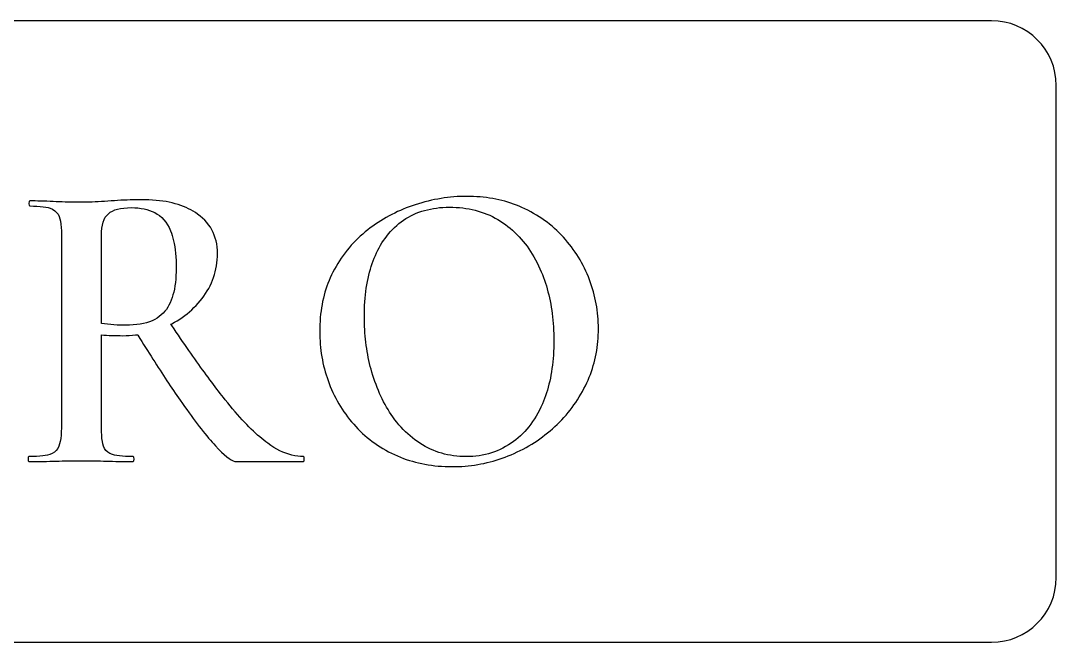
# Model space of a CAD drawing. Header units: millimetres. Extents: x -18.5 to 18.5, y -5.8 to 5.8.
# Drawn here: x -0.65 to 18.5, y -5.75 to 5.75 of the extents above; entities that cross this region are included whole.
import ezdxf

# ---------------------------------------------------------------- set-up
doc = ezdxf.new("R2010")
doc.units = ezdxf.units.MM
doc.layers.add('LETTERING_ETCH', color=7, linetype='Continuous')
doc.layers.add('PLATE_OUTLINE_REFERENCE', color=7, linetype='Continuous')

msp = doc.modelspace()

# ---------------------------------------------------------------- linework, layer by layer
at = {"layer": 'LETTERING_ETCH'}
for p, q in [((7.360629, 2.490355), (7.301523, 2.48493)), ((7.419675, 2.494575), (7.360629, 2.490355)), ((7.47866, 2.497589), (7.419675, 2.494575)), ((7.537586, 2.499397), (7.47866, 2.497589)), ((7.596451, 2.5), (7.537586, 2.499397)), ((7.659525, 2.499369), (7.596451, 2.5)), ((7.72186, 2.497476), (7.659525, 2.499369)), ((7.783458, 2.49432), (7.72186, 2.497476)), ((7.844317, 2.489902), (7.783458, 2.49432)), ((7.904438, 2.484223), (7.844317, 2.489902)), ((-0.493827, 2.403549), (-0.497685, 2.368827)), ((-0.497685, 2.368827), (-0.493827, 2.334105)), ((-0.482253, 2.415123), (-0.493827, 2.403549)), ((-0.493827, 2.334105), (-0.482253, 2.322531)), ((-0.433244, 2.414943), (-0.482253, 2.415123)), ((-0.482253, 2.322531), (-0.412179, 2.321665)), ((-0.382668, 2.4144), (-0.433244, 2.414943)), ((-0.412179, 2.321665), (-0.347458, 2.319067)), ((-0.330524, 2.413496), (-0.382668, 2.4144)), ((-0.347458, 2.319067), (-0.288092, 2.314736)), ((-0.276813, 2.41223), (-0.330524, 2.413496)), ((-0.288092, 2.314736), (-0.23408, 2.308673)), ((-0.221535, 2.410602), (-0.276813, 2.41223)), ((-0.23408, 2.308673), (-0.185421, 2.300879)), ((-0.164689, 2.408613), (-0.221535, 2.410602)), ((-0.185421, 2.300879), (-0.142117, 2.291352)), ((-0.106277, 2.406262), (-0.164689, 2.408613)), ((-0.046296, 2.403549), (-0.106277, 2.406262)), ((0.008049, 2.40112), (-0.046296, 2.403549)), ((0.063062, 2.398977), (0.008049, 2.40112)), ((0.118741, 2.397119), (0.063062, 2.398977)), ((0.175088, 2.395548), (0.118741, 2.397119)), ((0.232101, 2.394262), (0.175088, 2.395548)), ((0.289781, 2.393261), (0.232101, 2.394262)), ((0.348127, 2.392547), (0.289781, 2.393261)), ((0.407141, 2.392118), (0.348127, 2.392547)), ((0.466821, 2.391975), (0.407141, 2.392118)), ((0.516821, 2.392207), (0.466821, 2.391975)), ((0.568056, 2.392901), (0.516821, 2.392207)), ((0.620525, 2.394059), (0.568056, 2.392901)), ((0.674228, 2.395679), (0.620525, 2.394059)), ((0.729167, 2.397762), (0.674228, 2.395679)), ((0.78534, 2.400309), (0.729167, 2.397762)), ((0.842747, 2.403318), (0.78534, 2.400309)), ((0.901389, 2.40679), (0.842747, 2.403318)), ((0.961265, 2.410725), (0.901389, 2.40679)), ((1.022377, 2.415123), (0.961265, 2.410725)), ((1.083565, 2.419522), (1.022377, 2.415123)), ((1.143673, 2.423457), (1.083565, 2.419522)), ((1.202701, 2.426929), (1.143673, 2.423457)), ((1.260648, 2.429938), (1.202701, 2.426929)), ((1.317515, 2.432485), (1.260648, 2.429938)), ((1.373302, 2.434568), (1.317515, 2.432485)), ((1.428009, 2.436188), (1.373302, 2.434568)), ((1.481636, 2.437346), (1.428009, 2.436188)), ((1.534182, 2.43804), (1.481636, 2.437346)), ((1.585648, 2.438272), (1.534182, 2.43804)), ((1.655467, 2.437534), (1.585648, 2.438272)), ((1.723597, 2.435322), (1.655467, 2.437534)), ((1.790038, 2.431635), (1.723597, 2.435322)), ((1.854791, 2.426473), (1.790038, 2.431635)), ((1.917855, 2.419836), (1.854791, 2.426473)), ((1.979231, 2.411725), (1.917855, 2.419836)), ((2.038918, 2.402139), (1.979231, 2.411725)), ((2.096917, 2.391078), (2.038918, 2.402139)), ((2.153227, 2.378542), (2.096917, 2.391078)), ((2.207848, 2.364531), (2.153227, 2.378542)), ((2.260781, 2.349045), (2.207848, 2.364531)), ((2.312025, 2.332085), (2.260781, 2.349045)), ((2.361581, 2.31365), (2.312025, 2.332085)), ((2.409449, 2.29374), (2.361581, 2.31365)), ((6.535881, 2.307179), (6.480934, 2.286287)), ((6.591362, 2.326976), (6.535881, 2.307179)), ((6.647377, 2.345679), (6.591362, 2.326976)), ((6.707146, 2.364366), (6.647377, 2.345679)), ((6.766855, 2.381848), (6.707146, 2.364366)), ((6.826503, 2.398124), (6.766855, 2.381848)), ((6.886092, 2.413194), (6.826503, 2.398124)), ((6.94562, 2.427059), (6.886092, 2.413194)), ((7.005088, 2.439718), (6.94562, 2.427059)), ((7.064495, 2.451172), (7.005088, 2.439718)), ((7.123843, 2.46142), (7.064495, 2.451172)), ((7.18313, 2.470462), (7.123843, 2.46142)), ((7.157681, 2.295659), (7.218304, 2.298452)), ((7.242356, 2.478299), (7.18313, 2.470462)), ((7.218304, 2.298452), (7.280093, 2.299383)), ((7.301523, 2.48493), (7.242356, 2.478299)), ((7.280093, 2.299383), (7.342975, 2.298496)), ((7.342975, 2.298496), (7.404917, 2.295835)), ((7.96382, 2.477281), (7.904438, 2.484223)), ((8.022465, 2.469076), (7.96382, 2.477281)), ((8.080371, 2.45961), (8.022465, 2.469076)), ((8.137539, 2.448881), (8.080371, 2.45961)), ((8.193968, 2.43689), (8.137539, 2.448881)), ((8.249659, 2.423637), (8.193968, 2.43689)), ((8.304612, 2.409122), (8.249659, 2.423637)), ((8.358827, 2.393345), (8.304612, 2.409122)), ((8.412304, 2.376305), (8.358827, 2.393345)), ((8.465042, 2.358003), (8.412304, 2.376305)), ((8.517042, 2.338439), (8.465042, 2.358003)), ((8.568304, 2.317613), (8.517042, 2.338439)), ((8.618827, 2.295525), (8.568304, 2.317613)), ((-0.142117, 2.291352), (-0.104167, 2.280093)), ((-0.104167, 2.280093), (-0.058025, 2.26034)), ((-0.058025, 2.26034), (-0.018364, 2.235031)), ((-0.018364, 2.235031), (0.014815, 2.204167)), ((0.014815, 2.204167), (0.041512, 2.167747)), ((0.041512, 2.167747), (0.061728, 2.125772)), ((0.061728, 2.125772), (0.074696, 2.08537)), ((0.89464, 2.070373), (0.916522, 2.11251)), ((0.916522, 2.11251), (0.942383, 2.14898)), ((0.942383, 2.14898), (0.972222, 2.179784)), ((0.972222, 2.179784), (1.006764, 2.206006)), ((1.006764, 2.206006), (1.04673, 2.228733)), ((1.04673, 2.228733), (1.092122, 2.247962)), ((1.092122, 2.247962), (1.14294, 2.263696)), ((1.14294, 2.263696), (1.199183, 2.275933)), ((1.199183, 2.275933), (1.260851, 2.284674)), ((1.260851, 2.284674), (1.327944, 2.289918)), ((1.327944, 2.289918), (1.400463, 2.291667)), ((1.400463, 2.291667), (1.461227, 2.29022)), ((1.461227, 2.29022), (1.520062, 2.28588)), ((1.520062, 2.28588), (1.576968, 2.278646)), ((1.576968, 2.278646), (1.631944, 2.268519)), ((1.631944, 2.268519), (1.684992, 2.255498)), ((1.684992, 2.255498), (1.736111, 2.239583)), ((1.736111, 2.239583), (1.785301, 2.220775)), ((1.785301, 2.220775), (1.832562, 2.199074)), ((1.832562, 2.199074), (1.877592, 2.173575)), ((1.877592, 2.173575), (1.920091, 2.143374)), ((1.920091, 2.143374), (1.960057, 2.108471)), ((1.960057, 2.108471), (1.997492, 2.068866)), ((2.455627, 2.272355), (2.409449, 2.29374)), ((2.500118, 2.249496), (2.455627, 2.272355)), ((2.542919, 2.225161), (2.500118, 2.249496)), ((2.584032, 2.199352), (2.542919, 2.225161)), ((2.623457, 2.172068), (2.584032, 2.199352)), ((2.670696, 2.1357), (2.623457, 2.172068)), ((2.714678, 2.097582), (2.670696, 2.1357)), ((6.111258, 2.109392), (6.060583, 2.079742)), ((6.162467, 2.137946), (6.111258, 2.109392)), ((6.21421, 2.165406), (6.162467, 2.137946)), ((6.266487, 2.191772), (6.21421, 2.165406)), ((6.319298, 2.217043), (6.266487, 2.191772)), ((6.372642, 2.241219), (6.319298, 2.217043)), ((6.426521, 2.2643), (6.372642, 2.241219)), ((6.480934, 2.286287), (6.426521, 2.2643)), ((6.475634, 2.089904), (6.521107, 2.116904)), ((6.521107, 2.116904), (6.567745, 2.142041)), ((6.567745, 2.142041), (6.615548, 2.165316)), ((6.615548, 2.165316), (6.664517, 2.18673)), ((6.664517, 2.18673), (6.714651, 2.206281)), ((6.714651, 2.206281), (6.765951, 2.22397)), ((6.765951, 2.22397), (6.818416, 2.239798)), ((6.818416, 2.239798), (6.872046, 2.253763)), ((6.872046, 2.253763), (6.926842, 2.265866)), ((6.926842, 2.265866), (6.982804, 2.276107)), ((6.982804, 2.276107), (7.039931, 2.284486)), ((7.039931, 2.284486), (7.098223, 2.291004)), ((7.098223, 2.291004), (7.157681, 2.295659)), ((7.404917, 2.295835), (7.465919, 2.291399)), ((7.465919, 2.291399), (7.52598, 2.28519)), ((7.52598, 2.28519), (7.585101, 2.277207)), ((7.585101, 2.277207), (7.643281, 2.26745)), ((7.643281, 2.26745), (7.700521, 2.255918)), ((7.700521, 2.255918), (7.75682, 2.242613)), ((7.75682, 2.242613), (7.812179, 2.227534)), ((7.812179, 2.227534), (7.866598, 2.21068)), ((7.866598, 2.21068), (7.920076, 2.192053)), ((7.920076, 2.192053), (7.972613, 2.171651)), ((7.972613, 2.171651), (8.02421, 2.149475)), ((8.02421, 2.149475), (8.074867, 2.125526)), ((8.074867, 2.125526), (8.124583, 2.099802)), ((8.674723, 2.269408), (8.618827, 2.295525)), ((8.729565, 2.242175), (8.674723, 2.269408)), ((8.783351, 2.213828), (8.729565, 2.242175)), ((8.836082, 2.184365), (8.783351, 2.213828)), ((8.887759, 2.153787), (8.836082, 2.184365)), ((8.93838, 2.122094), (8.887759, 2.153787)), ((8.987947, 2.089286), (8.93838, 2.122094)), ((0.074696, 2.08537), (0.085305, 2.038752)), ((0.085305, 2.038752), (0.093557, 1.985918)), ((0.093557, 1.985918), (0.099451, 1.926869)), ((0.099451, 1.926869), (0.102988, 1.861604)), ((0.852865, 1.909963), (0.862811, 1.9691)), ((0.862811, 1.9691), (0.876736, 2.022569)), ((0.876736, 2.022569), (0.89464, 2.070373)), ((1.997492, 2.068866), (2.032395, 2.024559)), ((2.032395, 2.024559), (2.064767, 1.97555)), ((2.064767, 1.97555), (2.094606, 1.921839)), ((2.094606, 1.921839), (2.121914, 1.863426)), ((2.755401, 2.057716), (2.714678, 2.097582)), ((2.792867, 2.016101), (2.755401, 2.057716)), ((2.827075, 1.972737), (2.792867, 2.016101)), ((2.858025, 1.927623), (2.827075, 1.972737)), ((2.885717, 1.880761), (2.858025, 1.927623)), ((5.815218, 1.915075), (5.767747, 1.878858)), ((5.863223, 1.950198), (5.815218, 1.915075)), ((5.911762, 1.984226), (5.863223, 1.950198)), ((5.960835, 2.01716), (5.911762, 1.984226)), ((6.010442, 2.048998), (5.960835, 2.01716)), ((6.060583, 2.079742), (6.010442, 2.048998)), ((6.227274, 1.888804), (6.265754, 1.926976)), ((6.265754, 1.926976), (6.305399, 1.963286)), ((6.305399, 1.963286), (6.346209, 1.997733)), ((6.346209, 1.997733), (6.388186, 2.030319)), ((6.388186, 2.030319), (6.431327, 2.061043)), ((6.431327, 2.061043), (6.475634, 2.089904)), ((8.124583, 2.099802), (8.173359, 2.072304)), ((8.173359, 2.072304), (8.221194, 2.043032)), ((8.221194, 2.043032), (8.268089, 2.011987)), ((8.268089, 2.011987), (8.314043, 1.979167)), ((8.314043, 1.979167), (8.358972, 1.944808)), ((8.358972, 1.944808), (8.402788, 1.909145)), ((9.036458, 2.055363), (8.987947, 2.089286)), ((9.083915, 2.020324), (9.036458, 2.055363)), ((9.130317, 1.98417), (9.083915, 2.020324)), ((9.175664, 1.946901), (9.130317, 1.98417)), ((9.219956, 1.908517), (9.175664, 1.946901)), ((0.102988, 1.861604), (0.104167, 1.790123)), ((0.104167, 1.790123), (0.104167, -1.782407)), ((0.844907, 1.774691), (0.846897, 1.845161)), ((0.844907, 0.146605), (0.844907, 1.774691)), ((0.846897, 1.845161), (0.852865, 1.909963)), ((2.121914, 1.863426), (2.138551, 1.821497)), ((2.138551, 1.821497), (2.153742, 1.776728)), ((2.153742, 1.776728), (2.167486, 1.729118)), ((2.167486, 1.729118), (2.179784, 1.678669)), ((2.910151, 1.83215), (2.885717, 1.880761)), ((2.931327, 1.78179), (2.910151, 1.83215)), ((2.949246, 1.729681), (2.931327, 1.78179)), ((2.963906, 1.675823), (2.949246, 1.729681)), ((5.631061, 1.763638), (5.587688, 1.723042)), ((5.675528, 1.803139), (5.631061, 1.763638)), ((5.72109, 1.841546), (5.675528, 1.803139)), ((5.767747, 1.878858), (5.72109, 1.841546)), ((6.088815, 1.722828), (6.118827, 1.763117)), ((6.118827, 1.763117), (6.153811, 1.806875)), ((6.153811, 1.806875), (6.189959, 1.848771)), ((6.189959, 1.848771), (6.227274, 1.888804)), ((8.402788, 1.909145), (8.445494, 1.872179)), ((8.445494, 1.872179), (8.487088, 1.833908)), ((8.487088, 1.833908), (8.52757, 1.794334)), ((8.52757, 1.794334), (8.566942, 1.753456)), ((8.566942, 1.753456), (8.605201, 1.711274)), ((9.263193, 1.869017), (9.219956, 1.908517)), ((9.305375, 1.828402), (9.263193, 1.869017)), ((9.346502, 1.786672), (9.305375, 1.828402)), ((9.386574, 1.743827), (9.346502, 1.786672)), ((9.425531, 1.700063), (9.386574, 1.743827)), ((2.179784, 1.678669), (2.190635, 1.62538)), ((2.190635, 1.62538), (2.200039, 1.569252)), ((2.200039, 1.569252), (2.207996, 1.510283)), ((2.975309, 1.620216), (2.963906, 1.675823)), ((2.983453, 1.56286), (2.975309, 1.620216)), ((2.98834, 1.503755), (2.983453, 1.56286)), ((5.425144, 1.549711), (5.387244, 1.503642)), ((5.464138, 1.594686), (5.425144, 1.549711)), ((5.504226, 1.638566), (5.464138, 1.594686)), ((5.54541, 1.681351), (5.504226, 1.638566)), ((5.587688, 1.723042), (5.54541, 1.681351)), ((5.955742, 1.504391), (5.980092, 1.550344)), ((5.980092, 1.550344), (6.005574, 1.595164)), ((6.005574, 1.595164), (6.032188, 1.638851)), ((6.032188, 1.638851), (6.059935, 1.681405)), ((6.059935, 1.681405), (6.088815, 1.722828)), ((8.605201, 1.711274), (8.642349, 1.667789)), ((8.642349, 1.667789), (8.678386, 1.622999)), ((8.678386, 1.622999), (8.713311, 1.576906)), ((8.713311, 1.576906), (8.747125, 1.529509)), ((9.463313, 1.655575), (9.425531, 1.700063)), ((9.499919, 1.610364), (9.463313, 1.655575)), ((9.535349, 1.564429), (9.499919, 1.610364)), ((9.569604, 1.517771), (9.535349, 1.564429)), ((2.207996, 1.510283), (2.214506, 1.448474)), ((2.214506, 1.448474), (2.21957, 1.383825)), ((2.21957, 1.383825), (2.223187, 1.316337)), ((2.985511, 1.327263), (2.988855, 1.384671)), ((2.989969, 1.442901), (2.98834, 1.503755)), ((2.988855, 1.384671), (2.989969, 1.442901)), ((5.280114, 1.358866), (5.246593, 1.308418)), ((5.314729, 1.408219), (5.280114, 1.358866)), ((5.350439, 1.456478), (5.314729, 1.408219)), ((5.387244, 1.503642), (5.350439, 1.456478)), ((5.86967, 1.309257), (5.889489, 1.359739)), ((5.889489, 1.359739), (5.910441, 1.409089)), ((5.910441, 1.409089), (5.932525, 1.457307)), ((5.932525, 1.457307), (5.955742, 1.504391)), ((8.747125, 1.529509), (8.779828, 1.480808)), ((8.779828, 1.480808), (8.811418, 1.430803)), ((8.811418, 1.430803), (8.841898, 1.379495)), ((8.841898, 1.379495), (8.871266, 1.326883)), ((9.602684, 1.47039), (9.569604, 1.517771)), ((9.634588, 1.422285), (9.602684, 1.47039)), ((9.665316, 1.373457), (9.634588, 1.422285)), ((9.694869, 1.323905), (9.665316, 1.373457)), ((2.223187, 1.316337), (2.225357, 1.246008)), ((2.22608, 1.17284), (2.225154, 1.102075)), ((2.225357, 1.246008), (2.22608, 1.17284)), ((2.949846, 1.105864), (2.962106, 1.159979)), ((2.962106, 1.159979), (2.972136, 1.214918)), ((2.972136, 1.214918), (2.979938, 1.270679)), ((2.979938, 1.270679), (2.985511, 1.327263)), ((5.152599, 1.150506), (5.123457, 1.095679)), ((5.182836, 1.204238), (5.152599, 1.150506)), ((5.214167, 1.256875), (5.182836, 1.204238)), ((5.246593, 1.308418), (5.214167, 1.256875)), ((5.801718, 1.096002), (5.817007, 1.151014)), ((5.817007, 1.151014), (5.833429, 1.204894)), ((5.833429, 1.204894), (5.850983, 1.257642)), ((5.850983, 1.257642), (5.86967, 1.309257)), ((8.871266, 1.326883), (8.899523, 1.272966)), ((8.899523, 1.272966), (8.926668, 1.217746)), ((8.926668, 1.217746), (8.952701, 1.161223)), ((8.952701, 1.161223), (8.977623, 1.103395)), ((9.723247, 1.27363), (9.694869, 1.323905)), ((9.750449, 1.222632), (9.723247, 1.27363)), ((9.776476, 1.17091), (9.750449, 1.222632)), ((9.801327, 1.118465), (9.776476, 1.17091)), ((2.217747, 0.968056), (2.211265, 0.904801)), ((2.222377, 1.033813), (2.217747, 0.968056)), ((2.225154, 1.102075), (2.222377, 1.033813)), ((2.899691, 0.948457), (2.918639, 1.000103)), ((2.918639, 1.000103), (2.935357, 1.052572)), ((2.935357, 1.052572), (2.949846, 1.105864)), ((5.07498, 0.994879), (5.052762, 0.943196)), ((5.098545, 1.045706), (5.07498, 0.994879)), ((5.123457, 1.095679), (5.098545, 1.045706)), ((5.762645, 0.924169), (5.774537, 0.982579)), ((5.774537, 0.982579), (5.787561, 1.039857)), ((5.787561, 1.039857), (5.801718, 1.096002)), ((8.977623, 1.103395), (8.998189, 1.052555)), ((8.998189, 1.052555), (9.017798, 1.001046)), ((9.017798, 1.001046), (9.03645, 0.948867)), ((9.825002, 1.065297), (9.801327, 1.118465)), ((9.847503, 1.011405), (9.825002, 1.065297)), ((9.868827, 0.95679), (9.847503, 1.011405)), ((2.192747, 0.785802), (2.18071, 0.730058)), ((2.202932, 0.84405), (2.192747, 0.785802)), ((2.211265, 0.904801), (2.202932, 0.84405)), ((2.801612, 0.750103), (2.829475, 0.798457)), ((2.829475, 0.798457), (2.85511, 0.847634)), ((2.85511, 0.847634), (2.878515, 0.897634)), ((2.878515, 0.897634), (2.899691, 0.948457)), ((4.994186, 0.783019), (4.977354, 0.727916)), ((5.012365, 0.837266), (4.994186, 0.783019)), ((5.03189, 0.890659), (5.012365, 0.837266)), ((5.052762, 0.943196), (5.03189, 0.890659)), ((5.733766, 0.742143), (5.74226, 0.803951)), ((5.74226, 0.803951), (5.751886, 0.864626)), ((5.751886, 0.864626), (5.762645, 0.924169)), ((9.03645, 0.948867), (9.054146, 0.896018)), ((9.054146, 0.896018), (9.070886, 0.8425)), ((9.070886, 0.8425), (9.086668, 0.788312)), ((9.086668, 0.788312), (9.101495, 0.733455)), ((9.888916, 0.901723), (9.868827, 0.95679)), ((9.907709, 0.846475), (9.888916, 0.901723)), ((9.925206, 0.791046), (9.907709, 0.846475)), ((9.941406, 0.735436), (9.925206, 0.791046)), ((2.133488, 0.577846), (2.114043, 0.532116)), ((2.15108, 0.62608), (2.133488, 0.577846)), ((2.166821, 0.676818), (2.15108, 0.62608)), ((2.18071, 0.730058), (2.166821, 0.676818)), ((2.669719, 0.566015), (2.70511, 0.610254)), ((2.70511, 0.610254), (2.739198, 0.655864)), ((2.739198, 0.655864), (2.771519, 0.702572)), ((2.771519, 0.702572), (2.801612, 0.750103)), ((4.94773, 0.615147), (4.934937, 0.557479)), ((4.961869, 0.671959), (4.94773, 0.615147)), ((4.977354, 0.727916), (4.961869, 0.671959)), ((5.715079, 0.549925), (5.720175, 0.61513)), ((5.720175, 0.61513), (5.726404, 0.679203)), ((5.726404, 0.679203), (5.733766, 0.742143)), ((9.101495, 0.733455), (9.115365, 0.677928)), ((9.115365, 0.677928), (9.128278, 0.621732)), ((9.128278, 0.621732), (9.140234, 0.564866)), ((9.956311, 0.679645), (9.941406, 0.735436)), ((9.969919, 0.623674), (9.956311, 0.679645)), ((9.982232, 0.567521), (9.969919, 0.623674)), ((2.044599, 0.409945), (2.017747, 0.374228)), ((2.069599, 0.448165), (2.044599, 0.409945)), ((2.092747, 0.488889), (2.069599, 0.448165)), ((2.114043, 0.532116), (2.092747, 0.488889)), ((2.473217, 0.365398), (2.515123, 0.402778)), ((2.515123, 0.402778), (2.555727, 0.441529)), ((2.555727, 0.441529), (2.595027, 0.481653)), ((2.595027, 0.481653), (2.633025, 0.523148)), ((2.633025, 0.523148), (2.669719, 0.566015)), ((4.913392, 0.43958), (4.904639, 0.379347)), ((4.923491, 0.498957), (4.913392, 0.43958)), ((4.934937, 0.557479), (4.923491, 0.498957)), ((5.706585, 0.347513), (5.708284, 0.416116)), ((5.708284, 0.416116), (5.711115, 0.483587)), ((5.711115, 0.483587), (5.715079, 0.549925)), ((9.140234, 0.564866), (9.151235, 0.50733)), ((9.151235, 0.50733), (9.161278, 0.449125)), ((9.161278, 0.449125), (9.170365, 0.39025)), ((9.170365, 0.39025), (9.178496, 0.330706)), ((9.993248, 0.511188), (9.982232, 0.567521)), ((10.002969, 0.454674), (9.993248, 0.511188)), ((10.011393, 0.397979), (10.002969, 0.454674)), ((10.018522, 0.341104), (10.011393, 0.397979)), ((1.782486, 0.200145), (1.732253, 0.180363)), ((1.82957, 0.222565), (1.782486, 0.200145)), ((1.873504, 0.247622), (1.82957, 0.222565)), ((1.914289, 0.275317), (1.873504, 0.247622)), ((1.951924, 0.30565), (1.914289, 0.275317)), ((1.98641, 0.33862), (1.951924, 0.30565)), ((2.017747, 0.374228), (1.98641, 0.33862)), ((2.19441, 0.169925), (2.244136, 0.199074)), ((2.244136, 0.199074), (2.292558, 0.229595)), ((2.292558, 0.229595), (2.339678, 0.261488)), ((2.339678, 0.261488), (2.385494, 0.294753)), ((2.385494, 0.294753), (2.430007, 0.32939)), ((2.430007, 0.32939), (2.473217, 0.365398)), ((4.886461, 0.193521), (4.883094, 0.129869)), ((4.891174, 0.256318), (4.886461, 0.193521)), ((4.897233, 0.31826), (4.891174, 0.256318)), ((4.904639, 0.379347), (4.897233, 0.31826)), ((5.706019, 0.277778), (5.706585, 0.347513)), ((5.706447, 0.216299), (5.706019, 0.277778)), ((5.707733, 0.155321), (5.706447, 0.216299)), ((9.178496, 0.330706), (9.18567, 0.270492)), ((9.18567, 0.270492), (9.191887, 0.209609)), ((9.191887, 0.209609), (9.197148, 0.148056)), ((10.024354, 0.284047), (10.018522, 0.341104)), ((10.02889, 0.22681), (10.024354, 0.284047)), ((10.03213, 0.169391), (10.02889, 0.22681)), ((0.899884, 0.139371), (0.844907, 0.146605)), ((0.95679, 0.133102), (0.899884, 0.139371)), ((1.015625, 0.127797), (0.95679, 0.133102)), ((1.076389, 0.123457), (1.015625, 0.127797)), ((1.136188, 0.120081), (1.076389, 0.123457)), ((1.19213, 0.11767), (1.136188, 0.120081)), ((1.244213, 0.116223), (1.19213, 0.11767)), ((1.292438, 0.115741), (1.244213, 0.116223)), ((1.364717, 0.11706), (1.292438, 0.115741)), ((1.433847, 0.121016), (1.364717, 0.11706)), ((1.499827, 0.12761), (1.433847, 0.121016)), ((1.562657, 0.136842), (1.499827, 0.12761)), ((1.622339, 0.148711), (1.562657, 0.136842)), ((1.678871, 0.163218), (1.622339, 0.148711)), ((1.732253, 0.180363), (1.678871, 0.163218)), ((2.128934, 0.134857), (2.143381, 0.142147)), ((2.146571, 0.108659), (2.128934, 0.134857)), ((2.143381, 0.142147), (2.19441, 0.169925)), ((2.18723, 0.048495), (2.146571, 0.108659)), ((2.227486, -0.010837), (2.18723, 0.048495)), ((4.881075, 0.065362), (4.880401, 0)), ((4.880401, 0), (4.881002, -0.059713)), ((4.883094, 0.129869), (4.881075, 0.065362)), ((5.709877, 0.094843), (5.707733, 0.155321)), ((5.712877, 0.034865), (5.709877, 0.094843)), ((5.716735, -0.024613), (5.712877, 0.034865)), ((9.197148, 0.148056), (9.201453, 0.085833)), ((9.201453, 0.085833), (9.204801, 0.022941)), ((9.204801, 0.022941), (9.207192, -0.040621)), ((10.034074, 0.111792), (10.03213, 0.169391)), ((10.034055, -0.005763), (10.034722, 0.054012)), ((10.034722, 0.054012), (10.034074, 0.111792)), ((0.844907, -1.782407), (0.844907, -0.061728)), ((0.844907, -0.061728), (0.888792, -0.065345)), ((0.888792, -0.065345), (0.935571, -0.06848)), ((0.935571, -0.06848), (0.985243, -0.071132)), ((0.985243, -0.071132), (1.037809, -0.073302)), ((1.037809, -0.073302), (1.090856, -0.07499)), ((1.090856, -0.07499), (1.141975, -0.076196)), ((1.141975, -0.076196), (1.191165, -0.076919)), ((1.191165, -0.076919), (1.238426, -0.07716)), ((1.238426, -0.07716), (1.298868, -0.076303)), ((1.298868, -0.076303), (1.358796, -0.073731)), ((1.358796, -0.073731), (1.41821, -0.069444)), ((1.41821, -0.069444), (1.477109, -0.063443)), ((1.477109, -0.063443), (1.511767, -0.058863)), ((1.511767, -0.058863), (1.518646, -0.06997)), ((1.518646, -0.06997), (1.554196, -0.127161)), ((1.554196, -0.127161), (1.589483, -0.183724)), ((1.589483, -0.183724), (1.624508, -0.23966)), ((2.26734, -0.069337), (2.227486, -0.010837)), ((2.30679, -0.127006), (2.26734, -0.069337)), ((2.345838, -0.183843), (2.30679, -0.127006)), ((2.384482, -0.239849), (2.345838, -0.183843)), ((4.881002, -0.059713), (4.882804, -0.119025)), ((4.882804, -0.119025), (4.885808, -0.177936)), ((4.885808, -0.177936), (4.890013, -0.236448)), ((5.721451, -0.083591), (5.716735, -0.024613)), ((5.727023, -0.142068), (5.721451, -0.083591)), ((5.733453, -0.200046), (5.727023, -0.142068)), ((9.207192, -0.040621), (9.208627, -0.104852)), ((9.209105, -0.169753), (9.208574, -0.237915)), ((9.208627, -0.104852), (9.209105, -0.169753)), ((10.018052, -0.240102), (10.024053, -0.182232)), ((10.024053, -0.182232), (10.028721, -0.123885)), ((10.028721, -0.123885), (10.032055, -0.065062)), ((10.032055, -0.065062), (10.034055, -0.005763)), ((1.624508, -0.23966), (1.65927, -0.294968)), ((1.65927, -0.294968), (1.69377, -0.349648)), ((1.69377, -0.349648), (1.728007, -0.4037)), ((2.422724, -0.295023), (2.384482, -0.239849)), ((2.460562, -0.349366), (2.422724, -0.295023)), ((2.497998, -0.402876), (2.460562, -0.349366)), ((4.890013, -0.236448), (4.895419, -0.294558)), ((4.895419, -0.294558), (4.902028, -0.352268)), ((4.902028, -0.352268), (4.909837, -0.409578)), ((5.740741, -0.257523), (5.733453, -0.200046)), ((5.748885, -0.3145), (5.740741, -0.257523)), ((5.757888, -0.370978), (5.748885, -0.3145)), ((5.767747, -0.426955), (5.757888, -0.370978)), ((9.204331, -0.371171), (9.200617, -0.436265)), ((9.206983, -0.305054), (9.204331, -0.371171)), ((9.208574, -0.237915), (9.206983, -0.305054)), ((9.992046, -0.410856), (10.002048, -0.354414)), ((10.002048, -0.354414), (10.010717, -0.297497)), ((10.010717, -0.297497), (10.018052, -0.240102)), ((1.728007, -0.4037), (1.761982, -0.457125)), ((1.761982, -0.457125), (1.795694, -0.509921)), ((1.795694, -0.509921), (1.829143, -0.56209)), ((1.829143, -0.56209), (1.86233, -0.613631)), ((2.535031, -0.455556), (2.497998, -0.402876)), ((2.571661, -0.507403), (2.535031, -0.455556)), ((2.607888, -0.558419), (2.571661, -0.507403)), ((2.643711, -0.608603), (2.607888, -0.558419)), ((4.909837, -0.409578), (4.918848, -0.466487)), ((4.918848, -0.466487), (4.92906, -0.522996)), ((4.92906, -0.522996), (4.940474, -0.579104)), ((5.778464, -0.482432), (5.767747, -0.426955)), ((5.790038, -0.537409), (5.778464, -0.482432)), ((5.802469, -0.591885), (5.790038, -0.537409)), ((9.190008, -0.563387), (9.183111, -0.625415)), ((9.195843, -0.500338), (9.190008, -0.563387)), ((9.200617, -0.436265), (9.195843, -0.500338)), ((9.954037, -0.577322), (9.96804, -0.52231)), ((9.96804, -0.52231), (9.98071, -0.466821)), ((9.98071, -0.466821), (9.992046, -0.410856)), ((1.86233, -0.613631), (1.895255, -0.664545)), ((1.895255, -0.664545), (1.927917, -0.71483)), ((1.927917, -0.71483), (1.960316, -0.764488)), ((1.960316, -0.764488), (1.992453, -0.813518)), ((2.679132, -0.657956), (2.643711, -0.608603)), ((2.71415, -0.706477), (2.679132, -0.657956)), ((2.748765, -0.754167), (2.71415, -0.706477)), ((2.782978, -0.801025), (2.748765, -0.754167)), ((4.940474, -0.579104), (4.95309, -0.634812)), ((4.95309, -0.634812), (4.966906, -0.690119)), ((4.966906, -0.690119), (4.981925, -0.745026)), ((4.981925, -0.745026), (4.998144, -0.799532)), ((5.815758, -0.645862), (5.802469, -0.591885)), ((5.829904, -0.699338), (5.815758, -0.645862)), ((5.844907, -0.752315), (5.829904, -0.699338)), ((5.862706, -0.811165), (5.844907, -0.752315)), ((9.166136, -0.746402), (9.156057, -0.805363)), ((9.175154, -0.68642), (9.166136, -0.746402)), ((9.183111, -0.625415), (9.175154, -0.68642)), ((9.884688, -0.79261), (9.904026, -0.739502)), ((9.904026, -0.739502), (9.92203, -0.685919)), ((9.92203, -0.685919), (9.9387, -0.631859)), ((9.9387, -0.631859), (9.954037, -0.577322)), ((1.992453, -0.813518), (2.024327, -0.86192)), ((2.024327, -0.86192), (2.055939, -0.909695)), ((2.055939, -0.909695), (2.087288, -0.956841)), ((2.087288, -0.956841), (2.118375, -1.00336)), ((2.816787, -0.847051), (2.782978, -0.801025)), ((2.850193, -0.892245), (2.816787, -0.847051)), ((2.883196, -0.936608), (2.850193, -0.892245)), ((2.915796, -0.98014), (2.883196, -0.936608)), ((4.998144, -0.799532), (5.015566, -0.853638)), ((5.015566, -0.853638), (5.034188, -0.907343)), ((5.034188, -0.907343), (5.054012, -0.960648)), ((5.881378, -0.86908), (5.862706, -0.811165)), ((5.900924, -0.926062), (5.881378, -0.86908)), ((5.921345, -0.982108), (5.900924, -0.926062)), ((9.132716, -0.920216), (9.119454, -0.976109)), ((9.144917, -0.863301), (9.132716, -0.920216)), ((9.156057, -0.805363), (9.144917, -0.863301)), ((9.792708, -1.00314), (9.818673, -0.949074)), ((9.818673, -0.949074), (9.842012, -0.897396)), ((9.842012, -0.897396), (9.864017, -0.845241)), ((9.864017, -0.845241), (9.884688, -0.79261)), ((2.118375, -1.00336), (2.149199, -1.049251)), ((2.149199, -1.049251), (2.179761, -1.094515)), ((2.179761, -1.094515), (2.21006, -1.13915)), ((2.21006, -1.13915), (2.240097, -1.183158)), ((2.947994, -1.02284), (2.915796, -0.98014)), ((2.979788, -1.064708), (2.947994, -1.02284)), ((3.01118, -1.105744), (2.979788, -1.064708)), ((3.042168, -1.145949), (3.01118, -1.105744)), ((3.072754, -1.185322), (3.042168, -1.145949)), ((5.054012, -0.960648), (5.076286, -1.016665)), ((5.076286, -1.016665), (5.099706, -1.071868)), ((5.099706, -1.071868), (5.124271, -1.126257)), ((5.124271, -1.126257), (5.149981, -1.179832)), ((5.942639, -1.037221), (5.921345, -0.982108)), ((5.964808, -1.091399), (5.942639, -1.037221)), ((5.98785, -1.144643), (5.964808, -1.091399)), ((6.011767, -1.196952), (5.98785, -1.144643)), ((9.073302, -1.137654), (9.055797, -1.189458)), ((9.089747, -1.084828), (9.073302, -1.137654)), ((9.105131, -1.03098), (9.089747, -1.084828)), ((9.119454, -0.976109), (9.105131, -1.03098)), ((9.708245, -1.160531), (9.737494, -1.108868)), ((9.737494, -1.108868), (9.765648, -1.056405)), ((9.765648, -1.056405), (9.792708, -1.00314)), ((2.240097, -1.183158), (2.269871, -1.226538)), ((2.269871, -1.226538), (2.299383, -1.26929)), ((2.299383, -1.26929), (2.341476, -1.329792)), ((2.341476, -1.329792), (2.382878, -1.388698)), ((3.102936, -1.223864), (3.072754, -1.185322)), ((3.132716, -1.261574), (3.102936, -1.223864)), ((3.179141, -1.319594), (3.132716, -1.261574)), ((3.225009, -1.375883), (3.179141, -1.319594)), ((5.149981, -1.179832), (5.176836, -1.232594)), ((5.176836, -1.232594), (5.204837, -1.284541)), ((5.204837, -1.284541), (5.233983, -1.335675)), ((5.233983, -1.335675), (5.264275, -1.385995)), ((6.036558, -1.248327), (6.011767, -1.196952)), ((6.062223, -1.298768), (6.036558, -1.248327)), ((6.088762, -1.348274), (6.062223, -1.298768)), ((8.996914, -1.338735), (8.969787, -1.398097)), ((9.017602, -1.289998), (8.996914, -1.338735)), ((9.03723, -1.240239), (9.017602, -1.289998)), ((9.055797, -1.189458), (9.03723, -1.240239)), ((9.580303, -1.359173), (9.613931, -1.310714)), ((9.613931, -1.310714), (9.646463, -1.261454)), ((9.646463, -1.261454), (9.677902, -1.211393)), ((9.677902, -1.211393), (9.708245, -1.160531)), ((2.382878, -1.388698), (2.42359, -1.446009)), ((2.42359, -1.446009), (2.463611, -1.501724)), ((2.463611, -1.501724), (2.502941, -1.555844)), ((3.270322, -1.43044), (3.225009, -1.375883)), ((3.31508, -1.483266), (3.270322, -1.43044)), ((3.359281, -1.534361), (3.31508, -1.483266)), ((5.264275, -1.385995), (5.295712, -1.435502)), ((5.295712, -1.435502), (5.328294, -1.484194)), ((5.328294, -1.484194), (5.362021, -1.532073)), ((6.116175, -1.396846), (6.088762, -1.348274)), ((6.144462, -1.444484), (6.116175, -1.396846)), ((6.173623, -1.491187), (6.144462, -1.444484)), ((6.203658, -1.536956), (6.173623, -1.491187)), ((8.911916, -1.511306), (8.881173, -1.565152)), ((8.941454, -1.455621), (8.911916, -1.511306)), ((8.969787, -1.398097), (8.941454, -1.455621)), ((9.434846, -1.544999), (9.472852, -1.499744)), ((9.472852, -1.499744), (9.509764, -1.453688)), ((9.509764, -1.453688), (9.545581, -1.406831)), ((9.545581, -1.406831), (9.580303, -1.359173)), ((2.502941, -1.555844), (2.541581, -1.608368)), ((2.541581, -1.608368), (2.57953, -1.659296)), ((2.57953, -1.659296), (2.616789, -1.708629)), ((2.616789, -1.708629), (2.653356, -1.756366)), ((3.402927, -1.583724), (3.359281, -1.534361)), ((3.446018, -1.631357), (3.402927, -1.583724)), ((3.488552, -1.677258), (3.446018, -1.631357)), ((3.530531, -1.721427), (3.488552, -1.677258)), ((3.571954, -1.763865), (3.530531, -1.721427)), ((5.362021, -1.532073), (5.396894, -1.579138)), ((5.396894, -1.579138), (5.432913, -1.625389)), ((5.432913, -1.625389), (5.470076, -1.670826)), ((5.470076, -1.670826), (5.508385, -1.71545)), ((5.508385, -1.71545), (5.54784, -1.759259)), ((6.234568, -1.58179), (6.203658, -1.536956)), ((6.270865, -1.631649), (6.234568, -1.58179)), ((6.308107, -1.679815), (6.270865, -1.631649)), ((6.346293, -1.726289), (6.308107, -1.679815)), ((8.781708, -1.715661), (8.746142, -1.762153)), ((8.816069, -1.66733), (8.781708, -1.715661)), ((8.849224, -1.61716), (8.816069, -1.66733)), ((8.881173, -1.565152), (8.849224, -1.61716)), ((9.228395, -1.759259), (9.271875, -1.718009)), ((9.271875, -1.718009), (9.314259, -1.675958)), ((9.314259, -1.675958), (9.35555, -1.633106)), ((9.35555, -1.633106), (9.395745, -1.589453)), ((9.395745, -1.589453), (9.434846, -1.544999)), ((0.102881, -1.853995), (0.099023, -1.919582)), ((0.104167, -1.782407), (0.102881, -1.853995)), ((0.845979, -1.853995), (0.844907, -1.782407)), ((0.849194, -1.919582), (0.845979, -1.853995)), ((2.653356, -1.756366), (2.689234, -1.802507)), ((2.689234, -1.802507), (2.72442, -1.847053)), ((2.72442, -1.847053), (2.758916, -1.890003)), ((2.758916, -1.890003), (2.792722, -1.931358)), ((3.612821, -1.804572), (3.571954, -1.763865)), ((3.653133, -1.843548), (3.612821, -1.804572)), ((3.692888, -1.880792), (3.653133, -1.843548)), ((3.732089, -1.916305), (3.692888, -1.880792)), ((5.54784, -1.759259), (5.588379, -1.802074)), ((5.588379, -1.802074), (5.629943, -1.843714)), ((5.629943, -1.843714), (5.672532, -1.884178)), ((5.672532, -1.884178), (5.716146, -1.923466)), ((6.385425, -1.77107), (6.346293, -1.726289)), ((6.425501, -1.814157), (6.385425, -1.77107)), ((6.466522, -1.855552), (6.425501, -1.814157)), ((6.508488, -1.895255), (6.466522, -1.855552)), ((6.551398, -1.933264), (6.508488, -1.895255)), ((8.63221, -1.890598), (8.591821, -1.929736)), ((8.671393, -1.849621), (8.63221, -1.890598)), ((8.70937, -1.806806), (8.671393, -1.849621)), ((8.746142, -1.762153), (8.70937, -1.806806)), ((8.998249, -1.950492), (9.04588, -1.914328)), ((9.04588, -1.914328), (9.09271, -1.877123)), ((9.09271, -1.877123), (9.138739, -1.838876)), ((9.138739, -1.838876), (9.183968, -1.799588)), ((9.183968, -1.799588), (9.228395, -1.759259)), ((0.072016, -2.080333), (0.05787, -2.121914)), ((0.083591, -2.03275), (0.072016, -2.080333)), ((0.092593, -1.979167), (0.083591, -2.03275)), ((0.099023, -1.919582), (0.092593, -1.979167)), ((0.854552, -1.979167), (0.849194, -1.919582)), ((0.862054, -2.03275), (0.854552, -1.979167)), ((0.871699, -2.080333), (0.862054, -2.03275)), ((0.883488, -2.121914), (0.871699, -2.080333)), ((2.792722, -1.931358), (2.825836, -1.971117)), ((2.825836, -1.971117), (2.85826, -2.009281)), ((2.85826, -2.009281), (2.889994, -2.045849)), ((2.889994, -2.045849), (2.921037, -2.080821)), ((2.921037, -2.080821), (2.951389, -2.114198)), ((3.770733, -1.950087), (3.732089, -1.916305)), ((3.808822, -1.982138), (3.770733, -1.950087)), ((3.846354, -2.012457), (3.808822, -1.982138)), ((3.883332, -2.041045), (3.846354, -2.012457)), ((3.919753, -2.067901), (3.883332, -2.041045)), ((3.976793, -2.107339), (3.919753, -2.067901)), ((5.716146, -1.923466), (5.760784, -1.961579)), ((5.760784, -1.961579), (5.806448, -1.998517)), ((5.806448, -1.998517), (5.853136, -2.034279)), ((5.853136, -2.034279), (5.900849, -2.068866)), ((5.900849, -2.068866), (5.949586, -2.102277)), ((5.949586, -2.102277), (5.999349, -2.134512)), ((6.595254, -1.969581), (6.551398, -1.933264)), ((6.640054, -2.004204), (6.595254, -1.969581)), ((6.685799, -2.037135), (6.640054, -2.004204)), ((6.732489, -2.068374), (6.685799, -2.037135)), ((6.780124, -2.097919), (6.732489, -2.068374)), ((6.828704, -2.125772), (6.780124, -2.097919)), ((8.368913, -2.099726), (8.318759, -2.129355)), ((8.41821, -2.067901), (8.368913, -2.099726)), ((8.463421, -2.036118), (8.41821, -2.067901)), ((8.507427, -2.002496), (8.463421, -2.036118)), ((8.550227, -1.967035), (8.507427, -2.002496)), ((8.591821, -1.929736), (8.550227, -1.967035)), ((8.748078, -2.115693), (8.799714, -2.084735)), ((8.799714, -2.084735), (8.850549, -2.052736)), ((8.850549, -2.052736), (8.900583, -2.019696)), ((8.900583, -2.019696), (8.949816, -1.985615)), ((8.949816, -1.985615), (8.998249, -1.950492)), ((-0.193137, -2.295131), (-0.241796, -2.302217)), ((-0.149833, -2.28647), (-0.193137, -2.295131)), ((-0.111883, -2.276235), (-0.149833, -2.28647)), ((-0.065586, -2.257716), (-0.111883, -2.276235)), ((-0.025463, -2.233025), (-0.065586, -2.257716)), ((0.008488, -2.20216), (-0.025463, -2.233025)), ((0.036265, -2.165123), (0.008488, -2.20216)), ((0.05787, -2.121914), (0.036265, -2.165123)), ((0.902469, -2.165123), (0.883488, -2.121914)), ((0.928549, -2.20216), (0.902469, -2.165123)), ((0.961728, -2.233025), (0.928549, -2.20216)), ((1.002006, -2.257716), (0.961728, -2.233025)), ((1.049383, -2.276235), (1.002006, -2.257716)), ((1.088199, -2.28647), (1.049383, -2.276235)), ((1.131897, -2.295131), (1.088199, -2.28647)), ((1.180477, -2.302217), (1.131897, -2.295131)), ((2.951389, -2.114198), (3.009497, -2.175735)), ((3.009497, -2.175735), (3.063796, -2.230034)), ((3.063796, -2.230034), (3.114283, -2.277092)), ((3.114283, -2.277092), (3.160961, -2.316911)), ((4.033458, -2.143347), (3.976793, -2.107339)), ((4.089747, -2.175926), (4.033458, -2.143347)), ((4.145662, -2.205075), (4.089747, -2.175926)), ((4.201201, -2.230796), (4.145662, -2.205075)), ((4.256366, -2.253086), (4.201201, -2.230796)), ((4.311155, -2.271948), (4.256366, -2.253086)), ((4.365569, -2.28738), (4.311155, -2.271948)), ((4.419608, -2.299383), (4.365569, -2.28738)), ((5.999349, -2.134512), (6.050136, -2.165573)), ((6.050136, -2.165573), (6.101948, -2.195457)), ((6.101948, -2.195457), (6.154785, -2.224166)), ((6.154785, -2.224166), (6.208647, -2.2517)), ((6.208647, -2.2517), (6.263533, -2.278058)), ((6.263533, -2.278058), (6.319444, -2.303241)), ((6.87813, -2.151813), (6.828704, -2.125772)), ((6.928304, -2.175926), (6.87813, -2.151813)), ((6.979226, -2.19811), (6.928304, -2.175926)), ((7.030896, -2.218364), (6.979226, -2.19811)), ((7.083314, -2.23669), (7.030896, -2.218364)), ((7.13648, -2.253086), (7.083314, -2.23669)), ((7.190394, -2.267554), (7.13648, -2.253086)), ((7.245055, -2.280093), (7.190394, -2.267554)), ((7.300465, -2.290702), (7.245055, -2.280093)), ((7.356623, -2.299383), (7.300465, -2.290702)), ((7.828789, -2.297257), (7.770062, -2.304938)), ((7.88666, -2.28738), (7.828789, -2.297257)), ((7.943673, -2.275309), (7.88666, -2.28738)), ((7.999829, -2.261043), (7.943673, -2.275309)), ((8.055127, -2.244582), (7.999829, -2.261043)), ((8.109568, -2.225926), (8.055127, -2.244582)), ((8.163152, -2.205075), (8.109568, -2.225926)), ((8.215878, -2.18203), (8.163152, -2.205075)), ((8.267747, -2.15679), (8.215878, -2.18203)), ((8.318759, -2.129355), (8.267747, -2.15679)), ((8.364198, -2.303241), (8.42144, -2.279572)), ((8.42144, -2.279572), (8.477882, -2.254862)), ((8.477882, -2.254862), (8.533523, -2.229111)), ((8.533523, -2.229111), (8.588363, -2.202318)), ((8.588363, -2.202318), (8.642402, -2.174484)), ((8.642402, -2.174484), (8.695641, -2.145609)), ((8.695641, -2.145609), (8.748078, -2.115693)), ((-0.50733, -2.326389), (-0.513117, -2.361111)), ((-0.513117, -2.361111), (-0.50733, -2.395833)), ((-0.489969, -2.314815), (-0.50733, -2.326389)), ((-0.50733, -2.395833), (-0.489969, -2.407407)), ((-0.419895, -2.314027), (-0.489969, -2.314815)), ((-0.489969, -2.407407), (-0.4409, -2.407287)), ((-0.4409, -2.407287), (-0.390143, -2.406925)), ((-0.355174, -2.311665), (-0.419895, -2.314027)), ((-0.390143, -2.406925), (-0.337698, -2.406322)), ((-0.295808, -2.307729), (-0.355174, -2.311665)), ((-0.337698, -2.406322), (-0.283565, -2.405478)), ((-0.241796, -2.302217), (-0.295808, -2.307729)), ((-0.283565, -2.405478), (-0.227744, -2.404393)), ((-0.227744, -2.404393), (-0.170235, -2.403067)), ((-0.170235, -2.403067), (-0.111039, -2.4015)), ((-0.111039, -2.4015), (-0.050154, -2.399691)), ((-0.050154, -2.399691), (0.005001, -2.398072)), ((0.005001, -2.398072), (0.060728, -2.396643)), ((0.060728, -2.396643), (0.117027, -2.395405)), ((0.117027, -2.395405), (0.173897, -2.394357)), ((0.173897, -2.394357), (0.231339, -2.393499)), ((0.231339, -2.393499), (0.289352, -2.392833)), ((0.289352, -2.392833), (0.347937, -2.392356)), ((0.347937, -2.392356), (0.407093, -2.392071)), ((0.407093, -2.392071), (0.466821, -2.391975)), ((0.466821, -2.391975), (0.529693, -2.392071)), ((0.529693, -2.392071), (0.591421, -2.392356)), ((0.591421, -2.392356), (0.652006, -2.392833)), ((0.652006, -2.392833), (0.711448, -2.393499)), ((0.711448, -2.393499), (0.769747, -2.394357)), ((0.769747, -2.394357), (0.826903, -2.395405)), ((0.826903, -2.395405), (0.882916, -2.396643)), ((0.882916, -2.396643), (0.937786, -2.398072)), ((0.937786, -2.398072), (0.991512, -2.399691)), ((0.991512, -2.399691), (1.050588, -2.4015)), ((1.050588, -2.4015), (1.108218, -2.403067)), ((1.108218, -2.403067), (1.1644, -2.404393)), ((1.1644, -2.404393), (1.219136, -2.405478)), ((1.233938, -2.307729), (1.180477, -2.302217)), ((1.219136, -2.405478), (1.272425, -2.406322)), ((1.292281, -2.311665), (1.233938, -2.307729)), ((1.272425, -2.406322), (1.324267, -2.406925)), ((1.355505, -2.314027), (1.292281, -2.311665)), ((1.324267, -2.406925), (1.374662, -2.407287)), ((1.423611, -2.314815), (1.355505, -2.314027)), ((1.374662, -2.407287), (1.423611, -2.407407)), ((1.440972, -2.326389), (1.423611, -2.314815)), ((1.423611, -2.407407), (1.440972, -2.395833)), ((1.446759, -2.361111), (1.440972, -2.326389)), ((1.440972, -2.395833), (1.446759, -2.361111)), ((3.160961, -2.316911), (3.203828, -2.349489)), ((3.203828, -2.349489), (3.242884, -2.374829)), ((3.242884, -2.374829), (3.27813, -2.392928)), ((3.27813, -2.392928), (3.309566, -2.403788)), ((3.309566, -2.403788), (3.337191, -2.407407)), ((3.337191, -2.407407), (4.579475, -2.407407)), ((4.473272, -2.307956), (4.419608, -2.299383)), ((4.526561, -2.3131), (4.473272, -2.307956)), ((4.579475, -2.314815), (4.526561, -2.3131)), ((4.591049, -2.326389), (4.579475, -2.314815)), ((4.579475, -2.407407), (4.591049, -2.395833)), ((4.594907, -2.361111), (4.591049, -2.326389)), ((4.591049, -2.395833), (4.594907, -2.361111)), ((6.319444, -2.303241), (6.372909, -2.325708)), ((6.372909, -2.325708), (6.427095, -2.346814)), ((6.427095, -2.346814), (6.482002, -2.366558)), ((6.482002, -2.366558), (6.53763, -2.38494)), ((6.53763, -2.38494), (6.593978, -2.401961)), ((6.593978, -2.401961), (6.651048, -2.41762)), ((6.651048, -2.41762), (6.708838, -2.431917)), ((6.708838, -2.431917), (6.767349, -2.444853)), ((6.767349, -2.444853), (6.826581, -2.456427)), ((6.826581, -2.456427), (6.886534, -2.466639)), ((6.886534, -2.466639), (6.947208, -2.47549)), ((6.947208, -2.47549), (7.008602, -2.482979)), ((7.008602, -2.482979), (7.070718, -2.489107)), ((7.070718, -2.489107), (7.133554, -2.493873)), ((7.413529, -2.306134), (7.356623, -2.299383)), ((7.471183, -2.310957), (7.413529, -2.306134)), ((7.529585, -2.31385), (7.471183, -2.310957)), ((7.588735, -2.314815), (7.529585, -2.31385)), ((7.567015, -2.490283), (7.626279, -2.484818)), ((7.650034, -2.313717), (7.588735, -2.314815)), ((7.626279, -2.484818), (7.685185, -2.478138)), ((7.710477, -2.310425), (7.650034, -2.313717)), ((7.685185, -2.478138), (7.743734, -2.470243)), ((7.770062, -2.304938), (7.710477, -2.310425)), ((7.743734, -2.470243), (7.801926, -2.461134)), ((7.801926, -2.461134), (7.859761, -2.45081)), ((7.859761, -2.45081), (7.917238, -2.439272)), ((7.917238, -2.439272), (7.974358, -2.426519)), ((7.974358, -2.426519), (8.031121, -2.412551)), ((8.031121, -2.412551), (8.087527, -2.397369)), ((8.087527, -2.397369), (8.143576, -2.380973)), ((8.143576, -2.380973), (8.199267, -2.363362)), ((8.199267, -2.363362), (8.254601, -2.344536)), ((8.254601, -2.344536), (8.309578, -2.324496)), ((8.309578, -2.324496), (8.364198, -2.303241)), ((7.133554, -2.493873), (7.197112, -2.497277)), ((7.197112, -2.497277), (7.26139, -2.499319)), ((7.26139, -2.499319), (7.326389, -2.5)), ((7.326389, -2.5), (7.387081, -2.499393)), ((7.387081, -2.499393), (7.447417, -2.497571)), ((7.447417, -2.497571), (7.507395, -2.494534)), ((7.507395, -2.494534), (7.567015, -2.490283))]:
    msp.add_line(p, q, dxfattribs=at)
at = {"layer": 'PLATE_OUTLINE_REFERENCE'}
for p, q in [((17.3, 5.75), (-17.3, 5.75)), ((18.5, -4.55), (18.5, 4.55)), ((-17.3, -5.75), (17.3, -5.75))]:
    msp.add_line(p, q, dxfattribs=at)
for centre, start, end in [((17.3, 4.55), 0, 90), ((17.3, -4.55), -90, 0)]:
    msp.add_arc(centre, 1.2, start, end, dxfattribs=at)

doc.saveas('drawing.dxf')
